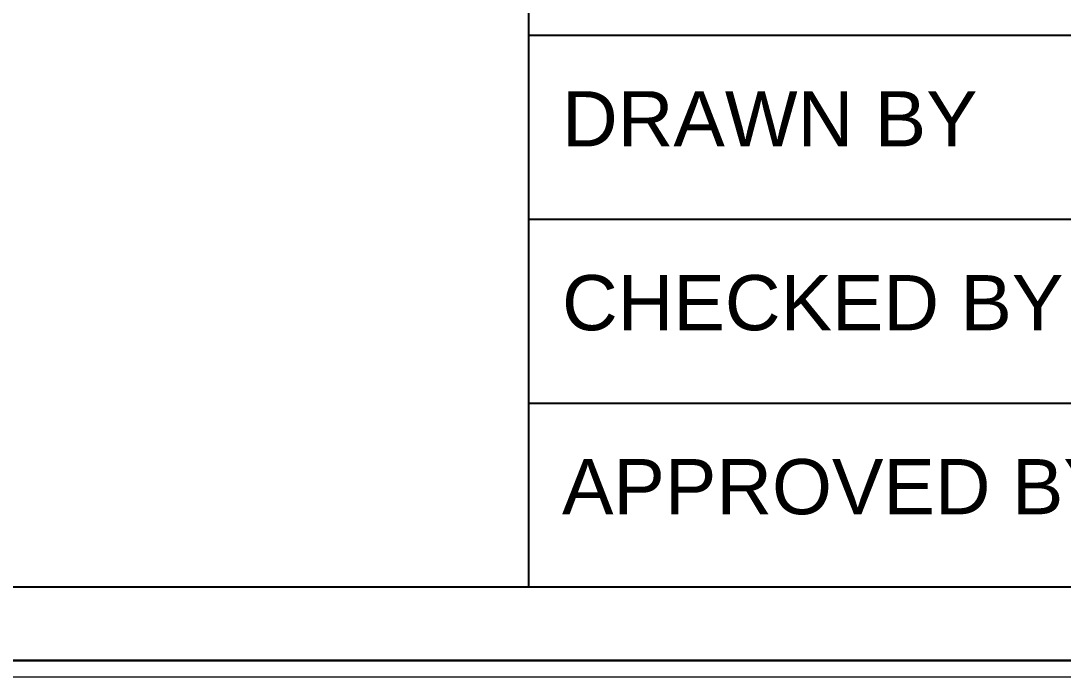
# Model space of a CAD drawing. Header units: inches. Extents: x -9010 to 68966, y 35237 to 36644.
# Drawn here: x -7033.3 to -6918.9, y 35239.5 to 35311.5 of the extents above; entities that cross this region are included whole.
import ezdxf

# ---------------------------------------------------------------- set-up
doc = ezdxf.new("R2010")
doc.units = ezdxf.units.IN
for name, color, linetype, lineweight in [('0Y-ELEVATION', 166, 'Continuous', 15), ('0Y-TEXT', 96, 'Continuous', 5), ('0Y-WALLS', 23, 'Continuous', 25), ('Wall2', 7, 'Continuous', 30)]:
    doc.layers.add(name, color=color, linetype=linetype, lineweight=lineweight)
doc.layers.add('0Y-FURNITURE', color=7, linetype='Continuous', lineweight=9, true_color=0x454545)
doc.styles.add('ARIAL', font='arial.ttf')

# ---------------------------------------------------------------- blocks, each defined once
blk = doc.blocks.new('a')
for p, q in [((-10948.79, 35842.429), (-10948.79, 35778.027)), ((-10948.79, 35784.321), (-10934.348, 35784.321)), ((-10948.79, 35782.223), (-10934.348, 35782.223)), ((-10948.79, 35780.125), (-10934.348, 35780.125))]:
    blk.add_line(p, q)
at = {"layer": '0Y-ELEVATION'}
blk.add_lwpolyline([(-10933.509, 35843.268), (-10933.509, 35777.188), (-11026.965, 35777.188), (-11026.965, 35843.268)], close=True, dxfattribs=at)
at = {"layer": '0Y-FURNITURE'}
blk.add_lwpolyline([(-11026.965, 35843.268), (-10933.509, 35843.268), (-10933.509, 35776.999), (-11026.965, 35776.999)], close=True, dxfattribs=at)
at = {"layer": '0Y-WALLS'}
blk.add_line((-10948.79, 35832.972), (-10948.79, 35782.223), dxfattribs=at)
at = {"layer": '0Y-WALLS', "lineweight": 30}
blk.add_lwpolyline([(-10934.348, 35842.429), (-10934.348, 35778.027), (-11026.126, 35778.027), (-11026.126, 35842.429)], close=True, dxfattribs=at)
at = {"layer": 'Wall2'}
blk.add_lwpolyline([(-11026.965, 35843.268), (-10933.509, 35843.268), (-10933.509, 35777.188), (-11026.965, 35777.188), (-11026.965, 35843.268)], dxfattribs=at)
at = {"layer": '0Y-TEXT', "char_height": 0.62933, "attachment_point": 1, "style": 'ARIAL'}
for s, width, insert in [('\\pxql;DRAWN BY', 4.75877, (-10948.409, 35783.681)), ('\\pxql;CHECKED BY', 6.01758, (-10948.409, 35781.584)), ('\\pxql;APPROVED BY', 6.54162, (-10948.409, 35779.486))]:
    blk.add_mtext_dynamic_manual_height_columns(s, width=width, gutter_width=0.804, heights=[0], dxfattribs=dict(at, insert=insert))

msp = doc.modelspace()

# ---------------------------------------------------------------- block references
at = {"xscale": 9.627293695658484, "yscale": 9.627293695658484, "zscale": 9.627293695658484, "rotation": 359.9995044211946}
msp.add_blockref('a', (98426.65, -309197.13), dxfattribs=at)

doc.saveas('drawing.dxf')
